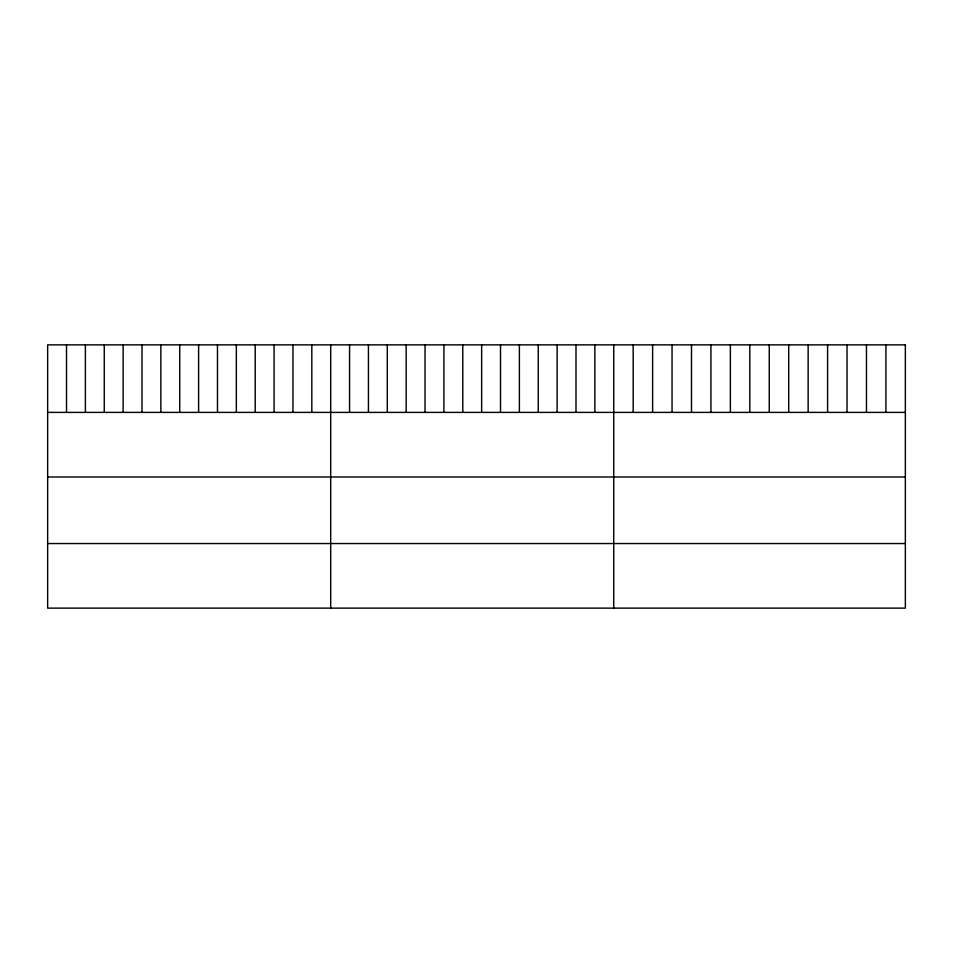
<?xml version="1.0" encoding="UTF-8"?>
<svg xmlns="http://www.w3.org/2000/svg" width="953" height="953" viewBox="0 0 953 953"><rect width="100%" height="100%" fill="white"/><g stroke="black" fill="none" stroke-linecap="round" stroke-linejoin="round"><path stroke-width="1.43" d="M47.65 412.399L905.35 412.399M47.65 476.988L905.35 476.988M47.65 543.544L905.35 543.544M885.909 344.867L885.909 412.399M866.468 344.867L866.468 412.399M847.026 344.867L847.026 412.399M827.585 344.867L827.585 412.399M808.144 344.867L808.144 412.399M788.703 344.867L788.703 412.399M769.262 344.867L769.262 412.399M749.82 344.867L749.82 412.399M730.379 344.867L730.379 412.399M710.938 344.867L710.938 412.399M691.497 344.867L691.497 412.399M672.056 344.867L672.056 412.399M652.614 344.867L652.614 412.399M633.173 344.867L633.173 412.399M613.732 344.867L613.732 608.133M594.863 344.867L594.863 412.399M575.993 344.867L575.993 412.399M557.124 344.867L557.124 412.399M538.254 344.867L538.254 412.399M519.385 344.867L519.385 412.399M500.516 344.867L500.516 412.399M481.646 344.867L481.646 412.399M462.777 344.867L462.777 412.399M443.907 344.867L443.907 412.399M425.038 344.867L425.038 412.399M406.169 344.867L406.169 412.399M387.299 344.867L387.299 412.399M368.43 344.867L368.43 412.399M349.56 344.867L349.56 412.399M330.691 344.867L330.691 608.133M311.822 344.867L311.822 412.399M292.952 344.867L292.952 412.399M274.083 344.867L274.083 412.399M255.213 344.867L255.213 412.399M236.344 344.867L236.344 412.399M217.475 344.867L217.475 412.399M198.605 344.867L198.605 412.399M179.736 344.867L179.736 412.399M160.866 344.867L160.866 412.399M141.997 344.867L141.997 412.399M123.128 344.867L123.128 412.399M104.258 344.867L104.258 412.399M85.389 344.867L85.389 412.399M66.519 344.867L66.519 412.399M905.35 344.867L47.65 344.867L47.65 608.133L905.35 608.133L905.35 344.867"/></g></svg>
